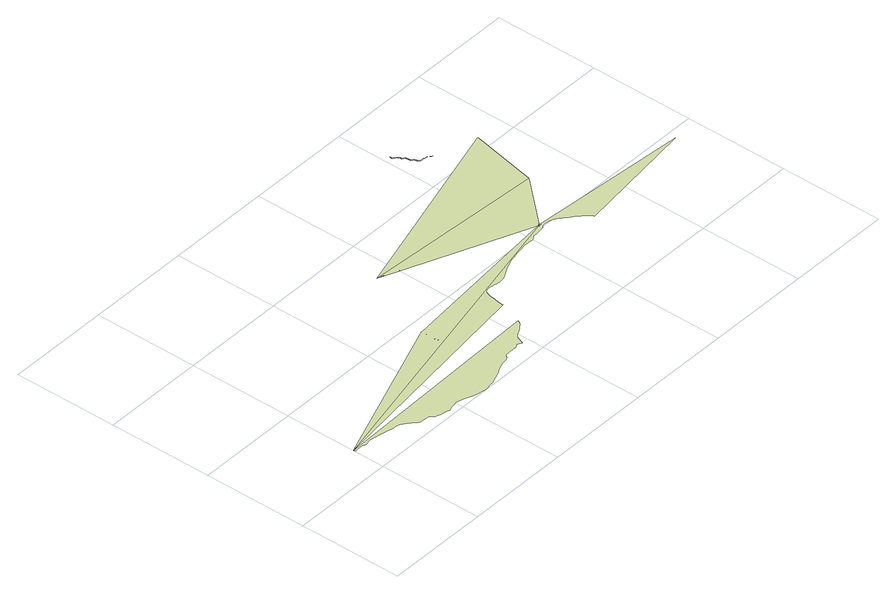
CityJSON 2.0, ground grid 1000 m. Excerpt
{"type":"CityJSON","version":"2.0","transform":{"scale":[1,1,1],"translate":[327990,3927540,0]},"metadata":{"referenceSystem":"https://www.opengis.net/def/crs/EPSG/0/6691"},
"CityObjects":{
"landuse1":{"type":"LandUse","attributes":{"class":"203","LandUseDetailAttribute.orgLandUse":"10400","LandUseDetailAttribute.prefecture":"14","LandUseDetailAttribute.city":"14150","LandUseDetailAttribute.note":"都道府県","LandUseDetailAttribute.surveyYear":2015},"geometry":[{"type":"MultiSurface","lod":"1","boundaries":[[[0,1,2,3,4,5,6,7,8,9,8,10,11,12,13,14,15,16,17,18,19,20,21,22,23,24,25,26,27,28,29,30,31,32,33,34,35,36,37,38,39,40,41,42,43,44,45,46,47,48,49,50,51,52,53,54,55,56,57,58,59,60,61,62,63,64,65,66,67,68,69,70,71,72,73,74,75,76,77,78,79,80,81,82,83,84,85,86,87,88,89,90,91,92,93,94,95,96,97,98,99,100,101,102,103,104,105,106,107,108,109,110,111,112,113,114,115,116,117,118,119,120,121]]]}]},
"landuse2":{"type":"LandUse","attributes":{"class":"203","LandUseDetailAttribute.orgLandUse":"10400","LandUseDetailAttribute.prefecture":"14","LandUseDetailAttribute.city":"14150","LandUseDetailAttribute.note":"都道府県","LandUseDetailAttribute.surveyYear":2015},"geometry":[{"type":"MultiSurface","lod":"1","boundaries":[[[122,123,124,125,126,127,128,129,130,131,132,133,134,135,136,137,138,139,140,141,142,143,144,145,146,147,148,149,150,151,152,153,154,155,156,157,158,159,160,161,162,163,164,165]]]}]},
"landuse3":{"type":"LandUse","attributes":{"class":"203","LandUseDetailAttribute.orgLandUse":"10400","LandUseDetailAttribute.prefecture":"14","LandUseDetailAttribute.city":"14150","LandUseDetailAttribute.note":"都道府県","LandUseDetailAttribute.surveyYear":2015},"geometry":[{"type":"MultiSurface","lod":"1","boundaries":[[[166,167,168,165,164,169,170,171,172,173,174,175,176,177,178,179,180,181,182,183,184,185,186,187,188,189,190,191,192,193,194,195,196,197,198,199,200,201,202,203,204,205,206,207,208,209,210,211,212,213,214,215,216,217,218,219,220,221,222]]]}]},
"landuse4":{"type":"LandUse","attributes":{"class":"203","LandUseDetailAttribute.orgLandUse":"10400","LandUseDetailAttribute.prefecture":"14","LandUseDetailAttribute.city":"14150","LandUseDetailAttribute.note":"都道府県","LandUseDetailAttribute.surveyYear":2015},"geometry":[{"type":"MultiSurface","lod":"1","boundaries":[[[223,224,225,226,227,228,229,230,231,232,233,234,235,236,237,238,239,240,241,242,243,244,245,246,247,248,249,250,251,252,253,254,255,256,257,258,259,260,261,262,263,264,265,266,267,268,269,270,271,272,273,274,275,276,277,278,279,280,281,282,283,284,285,286,287,288,289,290,291,292,293,294,295,296,297,298,299,300,301,302,303,304,305,306,307,308,309,310,311]]]}]},
"landuse5":{"type":"LandUse","attributes":{"class":"203","LandUseDetailAttribute.orgLandUse":"10400","LandUseDetailAttribute.prefecture":"14","LandUseDetailAttribute.city":"14150","LandUseDetailAttribute.note":"都道府県","LandUseDetailAttribute.surveyYear":2015},"geometry":[{"type":"MultiSurface","lod":"1","boundaries":[[[312,313,223,311,314]]]}]},
"landuse6":{"type":"LandUse","attributes":{"class":"212","LandUseDetailAttribute.orgLandUse":"20800","LandUseDetailAttribute.prefecture":"14","LandUseDetailAttribute.city":"14150","LandUseDetailAttribute.note":"都道府県","LandUseDetailAttribute.surveyYear":2015},"geometry":[{"type":"MultiSurface","lod":"1","boundaries":[[[315,122,165]]]}]},
"landuse7":{"type":"LandUse","attributes":{"class":"212","LandUseDetailAttribute.orgLandUse":"20800","LandUseDetailAttribute.prefecture":"14","LandUseDetailAttribute.city":"14150","LandUseDetailAttribute.note":"都道府県","LandUseDetailAttribute.surveyYear":2015},"geometry":[{"type":"MultiSurface","lod":"1","boundaries":[[[309,122,315]]]}]},
"landuse8":{"type":"LandUse","attributes":{"class":"212","LandUseDetailAttribute.orgLandUse":"20800","LandUseDetailAttribute.prefecture":"14","LandUseDetailAttribute.city":"14150","LandUseDetailAttribute.note":"都道府県","LandUseDetailAttribute.surveyYear":2015},"geometry":[{"type":"MultiSurface","lod":"1","boundaries":[[[310,309,315]]]}]},
"landuse9":{"type":"LandUse","attributes":{"class":"212","LandUseDetailAttribute.orgLandUse":"20800","LandUseDetailAttribute.prefecture":"14","LandUseDetailAttribute.city":"14150","LandUseDetailAttribute.note":"都道府県","LandUseDetailAttribute.surveyYear":2015},"geometry":[{"type":"MultiSurface","lod":"1","boundaries":[[[315,165,168,167,166]]]}]},
"landuse10":{"type":"LandUse","attributes":{"class":"204","LandUseDetailAttribute.orgLandUse":"10500","LandUseDetailAttribute.prefecture":"14","LandUseDetailAttribute.city":"14150","LandUseDetailAttribute.note":"都道府県","LandUseDetailAttribute.surveyYear":2015},"geometry":[{"type":"MultiSurface","lod":"1","boundaries":[[[316,317,318,319,320,321,322,323,324,325,326,327,328,329,330,331,332,333,334,335,336,337,338,339,340,341,342,343,344,345,346,347,348,349,350,351,352,353,354,355,356,357,358,359,360,361,362,363,364,365,366,367,368,369,370,371,372,373,374,375,376,377,378,379,380,381,382,383,384,385,386,387,388,389,390,391,392,393,394,395,396,397,398,399,400,401,402,403,404,405,406,407,408,409,410,411,412,413,414,415,416,417,418,419,420,421,422,423,424,425,426,427,428,429,430,431,432,433,434,435,436,437,438,439,440,441,442,443,444,445,446,447,448,449,450,451,452,453,454,455,456,457,458,459,460,461,462,463,464,465,466,467,468,469,470,471,472,473,474,475,476,477,478,479,480,481,482,483,484,485,486,487,488,489,490,491,492,493,494,495,496,497,498,499,500,501,502,503,504,505,506,507,508,509,510,511,512,513,514,515,516,517,518,519,520,521,522,523,524,525,526,527,528,529,530,531,532,533,534,535,536,537,538,539,540,541,542,543,544,545,546,547,548,549,550,551,552,553,554,555,556,557,558,559,560,561,562,563,564,565]]]}]}
},
"vertices":[
[2048,292,0],[2056,297,0],[2085,318,0],[2101,329,0],[2102,331,0],[2124,353,0],[2133,376,0],[10,312,0],[15,297,0],[13,297,0],[39,298,0],[45,298,0],[70,300,0],[80,300,0],[93,299,0],[104,296,0],[105,295,0],[120,288,0],[135,284,0],[153,287,0],[153,288,0],[175,297,0],[189,298,0],[195,298,0],[228,294,0],[253,291,0],[257,290,0],[310,280,0],[316,279,0],[354,271,0],[360,270,0],[376,267,0],[395,262,0],[420,256,0],[441,253,0],[469,251,0],[485,249,0],[492,249,0],[509,242,0],[547,213,0],[564,202,0],[578,186,0],[608,156,0],[620,148,0],[636,140,0],[663,136,0],[697,133,0],[728,131,0],[739,128,0],[752,112,0],[764,93,0],[772,89,0],[785,85,0],[791,83,0],[800,79,0],[815,73,0],[853,67,0],[880,62,0],[903,53,0],[904,54,0],[914,57,0],[937,65,0],[954,68,0],[962,70,0],[996,77,0],[999,78,0],[1011,84,0],[1031,78,0],[1074,67,0],[1098,59,0],[1136,45,0],[1161,32,0],[1175,30,0],[1184,29,0],[1219,18,0],[1236,12,0],[1254,11,0],[1274,6,0],[1292,5,0],[1340,12,0],[1350,13,0],[1402,20,0],[1429,32,0],[1437,35,0],[1459,44,0],[1511,64,0],[1529,71,0],[1540,82,0],[1544,85,0],[1590,102,0],[1593,103,0],[1607,108,0],[1626,117,0],[1630,118,0],[1637,119,0],[1664,120,0],[1677,124,0],[1678,125,0],[1698,131,0],[1709,135,0],[1717,143,0],[1727,160,0],[1728,161,0],[1735,166,0],[1743,167,0],[1762,170,0],[1788,171,0],[1819,169,0],[1839,169,0],[1855,169,0],[1869,172,0],[1890,189,0],[1939,167,0],[1943,173,0],[1947,180,0],[1947,192,0],[1952,205,0],[1958,220,0],[1969,243,0],[1982,255,0],[1999,267,0],[2032,282,0],
[3165,1036,0],[1523,876,0],[1525,854,0],[1525,851,0],[1525,846,0],[1526,842,0],[1526,836,0],[1525,831,0],[1525,823,0],[1524,816,0],[1524,805,0],[1523,797,0],[1523,790,0],[1522,784,0],[1521,762,0],[1521,752,0],[1522,745,0],[1530,722,0],[1530,720,0],[1531,718,0],[1532,714,0],[1534,702,0],[1537,688,0],[1538,686,0],[1538,683,0],[1536,676,0],[1535,680,0],[1534,688,0],[1531,701,0],[1526,721,0],[1519,744,0],[1517,751,0],[1517,762,0],[1519,785,0],[1519,790,0],[1521,805,0],[1520,816,0],[1521,829,0],[1522,841,0],[1520,866,0],[1520,875,0],[9,316,0],[10,315,0],[3166,1034,0],
[3195,1036,0],[3196,1030,0],[3168,1025,0],[10,314,0],[2208,596,0],[2209,597,0],[2209,634,0],[2215,663,0],[2222,697,0],[2229,753,0],[2240,788,0],[2256,811,0],[2280,822,0],[2305,827,0],[2330,821,0],[2351,819,0],[2367,816,0],[2379,814,0],[2382,813,0],[2418,807,0],[2462,813,0],[2484,822,0],[2533,847,0],[2605,884,0],[2626,893,0],[2693,918,0],[2708,923,0],[2732,928,0],[2789,940,0],[2796,941,0],[2846,946,0],[2903,958,0],[2989,957,0],[2992,957,0],[3009,957,0],[3035,976,0],[3044,985,0],[3054,984,0],[3085,984,0],[3123,988,0],[3130,989,0],[3173,994,0],[3184,1013,0],[3189,1012,0],[3225,1016,0],[3273,1011,0],[3306,999,0],[3339,976,0],[3372,949,0],[3410,918,0],[3448,894,0],[3489,853,0],[3529,815,0],[3555,779,0],[3561,770,0],[4740,921,0],[4740,922,0],
[1814,1596,0],[1825,1592,0],[1842,1589,0],[1868,1582,0],[1877,1580,0],[1908,1572,0],[1913,1572,0],[1928,1575,0],[1940,1576,0],[1945,1576,0],[1948,1575,0],[1951,1574,0],[1956,1570,0],[1957,1569,0],[1959,1568,0],[1962,1566,0],[1968,1561,0],[1978,1551,0],[1983,1542,0],[1988,1534,0],[1994,1529,0],[2000,1525,0],[2005,1524,0],[2018,1518,0],[2024,1517,0],[2026,1517,0],[2041,1519,0],[2049,1519,0],[2056,1518,0],[2057,1518,0],[2060,1517,0],[2064,1516,0],[2064,1515,0],[2067,1514,0],[2073,1509,0],[2076,1506,0],[2080,1501,0],[2081,1498,0],[2081,1497,0],[2082,1497,0],[2082,1496,0],[2082,1494,0],[2082,1493,0],[2082,1490,0],[2083,1489,0],[2083,1486,0],[2081,1487,0],[2080,1489,0],[2079,1491,0],[2078,1494,0],[2077,1497,0],[2077,1498,0],[2076,1499,0],[2076,1500,0],[2073,1505,0],[2068,1509,0],[2064,1512,0],[2063,1513,0],[2058,1516,0],[2057,1516,0],[2056,1516,0],[2042,1517,0],[2034,1516,0],[2027,1514,0],[2022,1515,0],[2019,1515,0],[2003,1522,0],[1992,1527,0],[1985,1532,0],[1977,1546,0],[1967,1559,0],[1954,1568,0],[1946,1572,0],[1943,1573,0],[1941,1574,0],[1935,1574,0],[1932,1573,0],[1917,1570,0],[1915,1570,0],[1905,1570,0],[1900,1571,0],[1896,1572,0],[1882,1574,0],[1874,1575,0],[1846,1584,0],[1839,1585,0],[3163,1044,0],[3190,1049,0],[3581,1483,0],
[3711,2137,0],[1813,1596,0],[3717,2134,0],
[3180,1037,0],
[3282,2278,0],[3263,2291,0],[3263,2292,0],[3262,2292,0],[3245,2295,0],[3232,2300,0],[3230,2300,0],[3226,2300,0],[3222,2301,0],[3220,2301,0],[3218,2300,0],[3216,2300,0],[3213,2300,0],[3210,2299,0],[3207,2300,0],[3201,2300,0],[3197,2299,0],[3197,2300,0],[3196,2300,0],[3195,2301,0],[3193,2303,0],[3191,2305,0],[3190,2307,0],[3188,2308,0],[3186,2311,0],[3185,2312,0],[3184,2313,0],[3183,2313,0],[3181,2313,0],[3180,2312,0],[3179,2312,0],[3178,2312,0],[3178,2313,0],[3177,2313,0],[3177,2314,0],[3176,2315,0],[3175,2318,0],[3175,2320,0],[3175,2322,0],[3175,2325,0],[3176,2327,0],[3176,2329,0],[3175,2331,0],[3173,2336,0],[3171,2341,0],[3169,2347,0],[3166,2351,0],[3164,2353,0],[3153,2360,0],[3152,2361,0],[3150,2363,0],[3149,2364,0],[3149,2365,0],[3148,2366,0],[3148,2367,0],[3147,2375,0],[3146,2383,0],[3146,2387,0],[3145,2392,0],[3144,2395,0],[3143,2399,0],[3143,2400,0],[3143,2402,0],[3143,2406,0],[3143,2410,0],[3143,2412,0],[3143,2413,0],[3142,2414,0],[3142,2416,0],[3140,2417,0],[3139,2418,0],[3138,2419,0],[3138,2420,0],[3136,2421,0],[3135,2421,0],[3129,2424,0],[3123,2427,0],[3119,2430,0],[3114,2432,0],[3114,2433,0],[3115,2435,0],[3116,2439,0],[3116,2441,0],[3116,2443,0],[3116,2445,0],[3116,2447,0],[3115,2450,0],[3114,2452,0],[3113,2456,0],[3111,2458,0],[3109,2461,0],[3107,2464,0],[3106,2465,0],[3106,2466,0],[3105,2468,0],[3104,2471,0],[3103,2472,0],[3102,2473,0],[3101,2474,0],[3100,2475,0],[3097,2476,0],[3093,2478,0],[3091,2479,0],[3089,2481,0],[3087,2482,0],[3085,2483,0],[3083,2486,0],[3080,2489,0],[3075,2492,0],[3071,2496,0],[3070,2496,0],[3070,2497,0],[3070,2498,0],[3069,2500,0],[3069,2502,0],[3069,2504,0],[3069,2506,0],[3069,2508,0],[3068,2517,0],[3066,2508,0],[3066,2506,0],[3066,2504,0],[3066,2502,0],[3066,2499,0],[3066,2497,0],[3067,2496,0],[3067,2495,0],[3068,2494,0],[3068,2493,0],[3073,2490,0],[3078,2486,0],[3081,2483,0],[3083,2481,0],[3085,2479,0],[3087,2478,0],[3090,2476,0],[3092,2475,0],[3095,2473,0],[3098,2472,0],[3099,2471,0],[3100,2470,0],[3101,2470,0],[3101,2469,0],[3102,2467,0],[3103,2465,0],[3103,2463,0],[3104,2462,0],[3106,2459,0],[3109,2456,0],[3110,2454,0],[3111,2451,0],[3112,2449,0],[3113,2446,0],[3113,2445,0],[3113,2443,0],[3113,2441,0],[3113,2440,0],[3112,2436,0],[3111,2434,0],[3111,2433,0],[3111,2432,0],[3111,2431,0],[3112,2430,0],[3117,2427,0],[3121,2424,0],[3128,2421,0],[3133,2418,0],[3134,2418,0],[3136,2417,0],[3136,2416,0],[3137,2416,0],[3138,2415,0],[3139,2414,0],[3139,2413,0],[3139,2412,0],[3140,2411,0],[3140,2410,0],[3140,2406,0],[3140,2402,0],[3140,2400,0],[3140,2398,0],[3141,2394,0],[3142,2391,0],[3142,2387,0],[3142,2383,0],[3144,2374,0],[3145,2367,0],[3145,2366,0],[3145,2365,0],[3146,2363,0],[3146,2362,0],[3147,2361,0],[3148,2361,0],[3150,2359,0],[3152,2357,0],[3153,2356,0],[3161,2349,0],[3164,2346,0],[3165,2345,0],[3166,2342,0],[3169,2336,0],[3170,2333,0],[3171,2333,0],[3172,2330,0],[3172,2328,0],[3172,2327,0],[3172,2326,0],[3172,2323,0],[3171,2321,0],[3171,2320,0],[3171,2319,0],[3172,2317,0],[3173,2314,0],[3174,2313,0],[3175,2311,0],[3175,2310,0],[3176,2310,0],[3177,2309,0],[3178,2309,0],[3179,2309,0],[3180,2309,0],[3182,2309,0],[3183,2309,0],[3184,2309,0],[3185,2306,0],[3187,2304,0],[3189,2302,0],[3190,2301,0],[3192,2299,0],[3194,2297,0],[3195,2297,0],[3196,2296,0],[3197,2296,0],[3201,2296,0],[3207,2296,0],[3210,2296,0],[3213,2296,0],[3216,2296,0],[3219,2297,0],[3220,2297,0],[3222,2297,0],[3226,2297,0],[3230,2297,0],[3231,2296,0],[3235,2295,0],[3261,2290,0],[3262,2289,0],[3281,2276,0],[3295,2265,0],[3301,2264,0]
]}
